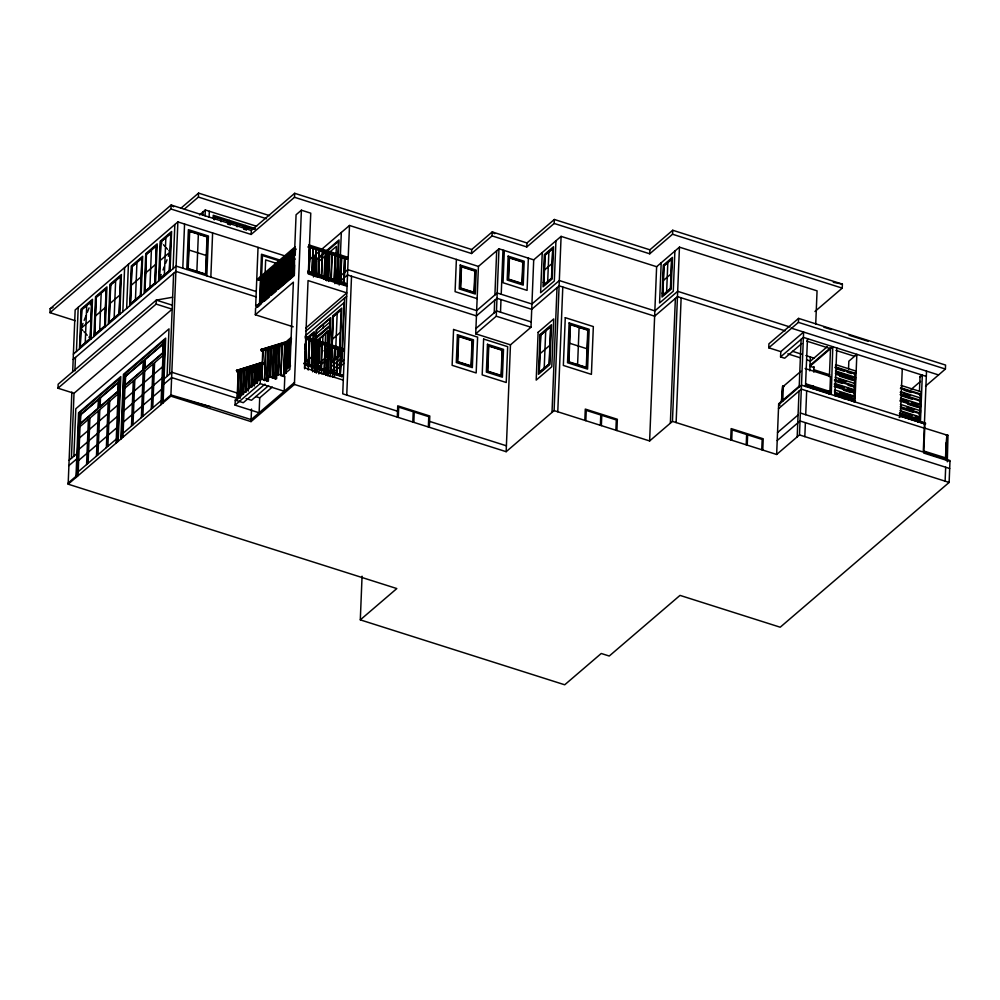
<?xml version="1.0" encoding="UTF-8"?>
<svg xmlns="http://www.w3.org/2000/svg" width="1000" height="1000" viewBox="0 0 1000 1000"><rect width="100%" height="100%" fill="white"/><g stroke="black" fill="none" stroke-linecap="round" stroke-linejoin="round"><path stroke-width="1.5" d="M947.987 435.325L946.413 435.337L947.987 435.325L947.288 461.825M75.25 320.7L50 312.675L50.163 308.7L171.137 205.012L251.3 230.475L294.662 193.3L471.688 249.525L492.225 231.925L526.962 242.95L554.35 219.475L649.887 249.812L672.712 230.25L842.387 284.137L842.225 288.125L814.95 311.5M57.987 388.212L156.137 304.088L172.162 309.188L74.013 393.3L57.987 388.212L58.15 384.225L156.3 300.113L172.65 297.238M923.775 452.212L950 460.538L949.125 482.438L780.212 627.212L680.013 595.388L609.25 656.025L601.237 653.487L564.712 684.788L360.3 619.862L396.825 588.562L68.162 484.175L71.862 392.013M72.675 371.838L75.163 309.95L177.875 221.912L285.325 256.038M71.413 458.338L74.013 393.3M74.912 370.913L75.462 357.475M76.438 351.512L78.2 307.337M73.875 456.213L75.788 408.775L168.988 328.888L167.087 376.337M79.475 348.9L81.075 309.088L92.487 299.3L90.887 339.125M75.963 477.5L78.562 412.8L120.787 376.6L118.188 441.3M76.537 477.013L79.088 413.3L120.175 378.088L117.625 441.8M78.05 475.7L80.612 412M85.237 342.688L86.725 305.525M90.175 338.45L91.675 301.288L81.788 309.762L80.288 346.925L90.175 338.45L88.912 337.088M86.587 464.55L88.4 419.425M88.112 463.25L89.913 418.125M93.925 336.512L95.525 296.7L106.938 286.913L105.35 326.725M99.688 330.288L101.188 293.137M96.475 456.075L98.287 410.95M98.4 408.288L98.763 399M98 454.762L99.812 409.65M99.913 406.987L100.288 397.7M108.387 324.125L109.987 284.3L121.4 274.525L119.8 314.337M106.363 447.6L108.175 402.475M107.888 446.287L109.7 401.163M114.15 317.9L115.638 280.738M116.1 443.1L118.663 379.4M122.837 311.737L124.612 267.562M120.85 439.025L123.45 374.325L165.675 338.137L163.075 402.837M121.425 438.537L123.987 374.825L165.062 339.613L162.512 403.325M126.65 308.475L128.425 264.3M122.95 437.225L125.5 373.525M129.688 305.863L131.287 266.05L142.7 256.262L141.1 296.075M135.45 299.65L136.938 262.488M131.475 426.075L133.287 380.95M133 424.775L134.812 379.65M144.15 293.475L145.75 253.663L157.162 243.875L155.562 283.688M141.363 417.6L143.175 372.475M143.287 369.825L143.663 360.525M142.887 416.3L144.7 371.175M144.8 368.512L145.175 359.225M149.913 287.25L151.4 250.087M151.263 409.125L153.075 364M156.137 304.088L156.3 300.113L172.325 305.2M152.775 407.812L154.588 362.688M158.6 281.087L160.2 241.262L171.612 231.488L170.012 271.3M159.412 279.1L160.912 241.938L170.8 233.463L169.312 270.625L159.412 279.1L161.225 274.5M164.363 274.862L165.85 237.7M160.987 404.625L163.55 340.925M50 312.675L170.975 209L171.137 205.012L173.65 206.812M173.062 268.688L174.838 224.525M169.55 374.212L173.612 273.35M177.875 221.912L170.875 396.15L68.162 484.175M182.787 268.2L184.562 224.037M186.788 269.475L188.388 229.662L208.425 236.025L206.825 275.837M184.412 209.062L198.4 197.075L198.562 193.1L269.6 215.65M196.863 271.337L198.363 234.175M202.963 214.8L203.075 211.9M205.075 215.8L205.3 209.988L256.588 226.275M209.1 217.075L209.338 211.275M210.837 277.113L212.613 232.95M213.113 218.15L213.238 215.25L255.5 228.675M214.075 219.662L214.2 216.562L228.225 221.025L228.1 224.112M214.412 219.662L214.513 217L227.875 221.25L227.775 223.9M221.088 221.775L221.2 219.125M229.088 224.688L229.262 220.338M230.1 224.75L230.225 221.65L244.25 226.112L244.125 229.213M230.438 224.75L230.55 222.1L243.912 226.337L243.8 228.988M237.125 226.875L237.225 224.213M235.062 405.125L235.263 400.15L260.363 378.638L268.387 381.175L268.587 376.2L276.6 378.75L276.8 373.775L284.812 376.325L284.212 391.25L260.163 383.612L235.062 405.125L259.113 412.775L259.713 397.837L272.262 387.075M237.113 398.862L238.212 371.362L239.013 370.962L237.9 398.762M237.338 400.138L238.5 371.125M237.675 397.463L239.013 370.962M245.125 229.775L245.3 225.438M246.137 229.85L246.262 226.75L254.675 229.425M246.475 229.838L246.575 227.188L253.263 229.312M239.838 398.162L240.95 370.55L241.75 370.163L240.688 396.5M240.125 397.925L241.238 370.312M240.413 396.75L241.75 370.163M242.7 394.387L243.688 369.75L244.488 369.35L243.487 394.225M242.987 394.137L243.975 369.5M243.2 394.475L244.488 369.35M170.975 209L251.137 234.45L251.3 230.475M245.512 391.85L246.425 368.938L247.225 368.537L246.3 391.7M245.8 391.6L246.713 368.688M246.012 391.938L247.225 368.537M248.25 391.138L249.163 368.125L249.963 367.725L249.163 387.875M248.588 389.35L249.45 367.875M248.875 388.113L249.963 367.725M251.1 387.337L251.912 367.312L252.7 366.912L251.9 387.125M251.388 387.088L252.188 367.062M251.675 385.825L252.7 366.912M294.488 382.45L251.125 419.613L211.038 406.887L170.875 396.15L251.038 421.613L251.537 409.062M254.525 371.863L253.025 371.388L253.075 370.062L260.113 364.025M293.225 326.8L255.325 314.762L255.6 308.137L293.637 275.525L296.075 214.762L301.4 210.2L310.763 213.175L308.312 273.938L347.062 286.238M258.038 247.375L255.675 306.137L258.125 306.925M253.912 384.837L254.65 366.5L255.45 366.112L254.7 384.637M260.988 304.062L258.688 306.038L257.1 305.538L294.012 273.425M295.863 249.237L259.637 280.3L258.125 279.825L258.188 278.5L295.075 246.875M254.137 386.112L254.938 366.262M254.412 384.875L255.45 366.112M255.188 375.85L255.425 369.913L256.712 369.988M255.175 383.025L255.712 369.675M255.512 380.462L256.212 369.825L255.675 383.175M258.688 306.038L257.113 305.038M259.637 280.3L259.688 278.975M259.525 303.562L260.538 278.35L265.45 274.037M260.575 276.975L261.488 254.225L280.012 260.1M256.637 383.2L257.225 368.363L258.512 368.438M256.712 382.562L257.387 365.688L258.188 365.3L257.425 383.113M260.025 303.725L260.812 278.113L261.825 278.425M256.925 382.95L257.675 365.45M257.213 382.587L258.188 365.3M260.538 303.025L262.45 255.538L279.05 260.812M261.325 302.013L262.337 276.8L263.337 277.125M258.5 380.163L259.037 366.812L260.325 366.887L256.425 370.238L255.425 369.913M261.613 301.775L262.625 276.562L263.625 276.875M258.788 379.925L259.325 366.575M261.887 300.7L263.125 276.712L262.175 300.45M259 380.325L259.575 366.65M259.288 380.087L259.538 366.975M259.562 378.738L260.125 364.888L263.275 364.363L263.325 363.038L261.825 362.562L236.45 370.5L237.113 371.85L261.762 364.562M259.788 380.037L260.413 364.637M260.075 378.725L260.925 364.487L260.163 383.612M263.137 300.475L264.15 275.25L265.15 275.575M260.538 379.862L261.125 365.025L261.212 375.562M263.675 300.3L264.688 275.087M260.925 375.812L261.288 366.912M264.062 299.35L265.65 259.913L278.35 263.95L277.375 288.212M261.588 379.363L262.75 350.337M265.225 298.675L266.737 273.625L265.95 273.7L265.438 299.075L266.45 273.863L267.238 273.775M261.8 379.762L263.263 350.188M265.188 299L266.238 273.463M268.05 271.913L267.25 297.538L268.05 271.913L269.05 272.225M267.25 297.538L268.55 272.075L267.6 295.8M265.487 349.525L264.475 380.613L266 349.375M268.55 295.825L269.562 270.613L270.85 270.675M268.837 295.575L269.85 270.363M269.062 295.988L270.35 270.525L269.337 295.738M266.65 381.3L267.938 348.963L268.738 348.562L267.425 381.213L266.65 381.3L268.225 348.713M272.663 269.137L271.375 269.062L270.863 294.438L272.162 268.975L270.925 292.95M271.663 268.812L271.15 294.188M267.15 381.463L268.738 348.562M274.475 267.587L273.188 267.512L272.675 292.887M272.45 292.488L273.463 267.262M272.725 291.4L273.962 267.425L272.95 292.638M269.513 377.175L270.688 348.15L271.475 347.75L270.3 377.088L269.513 377.175L270.963 347.9M270.012 377.325L271.475 347.75M276.275 266.038L274.988 265.963L274.475 291.337M274.262 290.938L275.275 265.712M274.538 289.85L275.775 265.875L274.762 291.087M272.188 378.025L273.425 347.337L274.225 346.938L272.975 377.938L274.225 346.938M275.788 289.625L276.8 264.413L279.288 262.175M273.7 347.088L272.975 377.938M276.288 289.788L277.587 264.325L276.625 288.062M278.087 288.238L279.387 262.775L278.087 288.238L278.6 262.863L279.6 263.188M274.862 378.862L276.163 346.525L276.962 346.125L275.65 378.787L276.962 346.125M275.15 378.625L276.45 346.287M279.4 286.525L280.413 261.312L281.7 261.388M280.7 261.075L280.188 286.45M279.962 285.212L281.2 261.225L280.238 284.962M280.837 286.2L281.812 261.688M277.738 374.738L278.9 345.712L279.7 345.325L278.512 374.65M278.012 374.5L279.188 345.475M281.488 284.738L282.5 259.525L281.7 285.138M278.238 374.9L279.7 345.325M281.762 283.663L283 259.675L281.95 283.762M283.012 283.438L284.312 257.975L283.3 283.188M283.575 282.113L284.812 258.137L283.863 281.863M280.688 375.337L281.925 344.663M280.9 375.75L282.438 344.513M285.325 282.05L286.112 256.425L285.6 281.8M285.788 280.863L286.762 256.5L295.062 259.137M284.662 343.85L283.575 376.6L285.175 343.7M287.125 280.5L287.925 254.875L287.413 280.25M284.363 374.137L284.55 368.713L290.087 364.012M290.062 364.513L284.775 369L284.613 373.925M288.438 278.788L289.725 253.325L288.712 278.538M285.925 343.188L286.925 343.5L285.625 368.963L286.137 343.587M288.988 277.462L290.225 253.487L289.275 277.213M285.125 368.8L286.425 343.338M285.688 367.475L286.925 343.5M286.012 372.175L286.137 369.225L289.438 366.388M286.212 373.188L286.363 369.5L290.562 365.9M286.938 367.25L288.238 341.8L287.725 367.175L286.938 367.25L288.738 341.95M290.525 277L291.537 251.775L290.738 277.4M287.225 367.013L288.238 341.8M290.8 275.912L292.038 251.938L291.025 277.15M251.137 234.45L294.5 197.288L294.662 193.3M288.738 365.712L289.75 340.487L291.562 338.938L285.35 343.675M292.337 275.45L293.35 250.225L292.55 275.85M289.025 365.462L290.038 340.25L289.675 364.162M292.613 274.363L293.85 250.387L292.838 275.6M289.325 365.887L289.5 361.438M289.8 354.025L290.625 340.425M294.513 257.825L294.438 274.325M294.625 254.862L294.862 248.925L295.738 248.863M257.1 305.538L294.137 273.9L294.5 265M294.913 254.613L295.15 248.675M295.212 255.037L295.45 249.112L294.363 248.762L258.125 279.825M251.038 421.613L294.413 384.438L301.4 210.2M304.7 348.787L304.875 344.162M304.625 368.787L304.812 364.275M305.2 356.6L305.65 343.225M309.3 247.413L310.375 247.087L309.075 272.55L308.75 267.938M309.237 256.075L309.587 247.175L309.5 262.162M305.188 363.775L306.2 338.562L305.688 363.938L304.9 364.025L305.688 363.938M308.575 272.387L309.875 246.925M305.512 361.213L306.238 343.413M309.075 272.55L309.262 268.1M308.075 365.025L309.088 339.812L308.575 365.188L309.862 339.725L308.8 340.05M311.75 273.4L313.05 247.938L312.25 273.55M308.238 370.05L309.575 336.95M313.463 276.962L314.312 255.637M311.238 366.037L312.25 340.812L312.025 365.95L313.038 340.737L312.475 341.225M314.925 274.4L316.225 248.938L315.425 274.562M315.512 276.212L316.175 259.525L339 239.963L337.238 283.95M311.938 369.8L313.387 333.7L307.675 338.587M312.113 369.837L313.587 333.2L307.875 338.088M316.038 276.887L316.712 260.038L325.838 252.213M312.587 371.788L314.2 331.725L307.35 337.575M314.413 367.038L315.425 341.825L314.913 367.2M317.85 277.25L319.113 250.2L318.6 275.575L319.4 249.95L318.6 275.575M314.6 372.075L316.288 329.925L330.575 317.7L328.237 375.4M314.875 372.062L316.238 338.15L329.95 326.4L327.938 376.087M316.312 373.113L317.562 341.925M317.625 340.363L328.312 330.387L326.512 374.812M317.15 367.887L317.025 370.838L317.137 367.887L326.5 359.888L325.863 375.412M318.163 342.8L317.262 364.913L326.613 356.9L327.625 331.938L318.275 339.938L318.225 341.325L316.238 338.15M317.587 368.05L318.888 342.587L318.087 368.212M321.275 276.413L322.562 250.963L321.775 276.575M318.85 373.925L319.163 366.163M319.275 363.188L320.288 338.225M324.012 279.462L324.95 256.175L318.475 261.725M320.763 369.062L322.062 343.6L321.413 373.95M324.438 277.425L325.737 251.962L324.938 277.587M322.7 342.013L322.95 335.938M323.275 327.788L323.413 324.312M325.812 280.338L326.912 252.763M326.375 280.075L327.587 249.75M326.887 280.9L328.125 250.25L338.387 241.45L336.725 282.812M323.963 374.425L325.613 333.663M327.612 278.438L328.913 252.975L328.113 278.587M324.438 370.225L325.238 344.6M328.7 281.438L329.825 253.487M327.113 371.075L328.4 345.613L327.612 371.238M330.788 279.438L332.088 253.975L331.287 279.6M330.2 376.7L332.65 315.938L341.8 308.087L339.862 355.887L330.725 363.713M333.963 280.45L335.262 254.988L334.462 280.613M330.275 372.088L331.287 346.863M330.788 372.238L333.175 316.438L341.2 309.575L339.338 355.375L331.337 362.225M332.088 348.2L331.538 361.737L339.162 355.213M332.2 345.2L333.35 316.613L340.988 310.075M334.862 283.65L336.362 246.4L329.888 251.938M332.55 377.325L332.875 369.55L344.1 359.938M333.45 373.088L334.75 347.625L333.95 373.25M337.137 281.462L338.15 256.238L337.137 281.462L337.925 281.375L338.438 256M334.438 377.4L334.688 371.287L343.963 363.338M335.363 358.462L337.175 313.337M339.212 285.062L341.325 232.488M336.625 374.1L337.925 348.638L337.125 374.25M340.312 282.462L341.6 257L340.812 282.625M343.938 283.675L345.275 258.175L343.938 283.675L344.45 258.3L346.825 259.05M343.137 350.688L340.763 349.925L339.75 375.15L341.1 349.637L343.475 350.4M343.438 283.512L344.775 258.012L347.15 258.762M340.312 373.825L341.6 349.8L340.25 375.3M342.013 361.725L344.562 298.062M304.513 364.787L341.825 376.637L342.75 375.375L304 363.062M306.2 338.562L305.625 339.05L342.9 350.887L343.812 348.825L305.075 336.525M308.2 273.163L345.5 285.012L346.425 283.738L307.688 271.438L346.425 283.738M307.838 246.95L346.587 259.25L347.5 257.2L308.75 244.887L308.7 246.213L347.438 258.525L347.5 257.2M341.825 376.637L342.75 375.375M342.9 350.887L343.812 348.825M815.713 324.3L817.062 290.85L679.45 247.15L656.625 266.712L561.1 236.375L533.713 259.85L498.975 248.812L478.425 266.425L349.5 225.475L342.738 393.825L397.512 411.213M346.75 395.087L351.525 276.225M360.3 619.862L362.062 576.2M397.287 417.113L397.738 405.825L429.8 416.012L429.35 427.287M398.288 417.425L398.7 407.137L413.225 411.75L412.812 422.038M413.812 422.362L414.225 412.075L428.762 416.688L428.35 426.975M456.388 259.425L455.087 291.65L477.137 298.65M294.5 197.288L471.525 253.512L471.688 249.525M533.713 259.85L531 327.25L510.462 344.85L475.725 333.825L478.425 266.425M471.525 253.512L492.075 235.9L492.225 231.925L494.762 233.725M494.2 312.863L494.7 300.25M494.913 294.95L496.688 250.775M475.725 333.825L496.262 316.212L498.975 248.812M500.5 312.188L501 299.575M501.213 294.262L502.987 250.1M504.312 250.512L503.025 282.738L527.075 290.375L528.362 258.15M294.413 384.438L506.163 451.688L510.462 344.85M492.075 235.9L526.8 246.938L526.962 242.95M542.25 252.537L540.625 292.725L554.325 280.988L555.938 240.8M544.212 368.1L545.712 330.938M547.688 281.55L548.875 251.975M526.8 246.938L554.2 223.463L554.35 219.475M552.013 412.4L557.013 287.65M506.163 451.688L554.1 410.613L561.1 236.375M557.775 411.775L562.788 287.025M577.6 364.6L579.087 327.438M584.825 420.363L585.288 409.087L617.35 419.275L616.888 430.55M585.825 420.688L586.25 410.4L600.775 415.012L600.363 425.3M601.362 425.613L601.775 415.337L616.3 419.95L615.887 430.238M554.2 223.463L649.725 253.8L649.887 249.812M554.1 410.613L649.625 440.95L656.625 266.712M661.188 262.8L659.575 302.987L673.275 291.25L674.887 251.062M666.637 291.812L667.812 262.613M649.725 253.8L672.55 234.237L672.712 230.25M670.362 423.175L675.375 298.425M649.625 440.95L672.45 421.388L679.45 247.15M676.125 422.55L681.137 297.8M730.688 439.875L731.15 428.6L763.213 438.787L762.763 450.062M731.7 440.2L732.113 429.913L746.637 434.525L746.225 444.812M747.225 445.138L747.638 434.85L762.175 439.462L761.75 449.75M672.45 421.388L776.65 454.475L799.475 434.913L803.612 332.062L780.788 351.625L768.763 347.8L768.913 343.825L798.587 318.387L945.562 365.062L945.4 369.05L925.537 386.15M776.65 454.475L778.688 403.75L799.225 386.138M801.775 343.562L784.663 358.225L780.562 356.925L780.788 351.625M782.663 386.163L781.488 401.575L782.663 386.163L784 386.587M782.788 399.812L783.325 386.375L800.95 371.262M768.763 347.8L798.425 322.375L798.587 318.387M797.188 436.875L799.038 391.087M801.112 339.325L799.188 387.137L801.475 385.15L925.45 424.075L925.487 423.075L900.387 415.487M805.9 385.1L805.487 386.413L805.9 385.1L831.3 393.162L831.263 394.162L832.8 346.7L809.975 366.262L813.975 367.537M804.825 436.613L805.387 422.675M805.713 414.712L806.675 390.825M809.788 370.9L810.35 356.975M813.112 388.975L813.238 385.913M813.8 372.137L814.013 366.625M828.7 393.825L828.825 390.712M829.388 376.688L830.55 347.738L810.013 365.35M834.912 383.55L834.825 385.875L854.862 392.238L854.963 389.925L834.912 383.55L834.25 384.125L844.275 387.312M836.8 347.975L834.887 395.75L835.3 394.438L855.35 400.8L854.925 402.125L856.85 354.338L848.85 361.188L848.55 368.913M854.038 396.8L854.2 392.812L834.163 386.45M847.138 388.212L854.287 390.487L854.45 386.512L834.412 380.15L835.075 379.575L855.113 385.938L855.212 383.612L835.175 377.25M854.613 398.55L854.7 396.225L834.663 389.862L834.575 392.188L854.613 398.55L853.275 399.688L834.675 393.775M854.038 380.775L855.375 379.637L855.462 377.312L835.425 370.95M855.625 373.325L855.713 371.012L835.675 364.637L835.588 366.962L855.625 373.325L854.287 374.475M900.888 391.737L900.8 394.062L920.837 400.425L920.925 398.1L900.888 391.737L900.225 392.312M900.35 416.55L902.275 368.775M899.212 417.525L900.725 416.225L900.387 415.55M918.213 422.25L918.337 419.137M919.463 391.1L920.062 376.175M915.212 416.225L919.5 417.587L919.663 413.6L901.05 407.7M920.013 404.975L920.175 401L900.125 394.637M900.138 414.575L918.75 420.475L920.075 419.338L920.163 417.013L900.125 410.65M919 414.175L920.325 413.038L920.425 410.712L900.387 404.35M920.588 406.725L920.675 404.412L900.638 398.038L900.537 400.363L920.588 406.725L919.25 407.875M919.762 395.262L921.087 394.125L921.188 391.8L901.137 385.438M924.4 424.188L923.275 452.05L800.35 413.013M926.525 371.1L924.438 423.125L920.438 421.85L922.312 375.138L920.025 377.088M924.9 424.35L923.75 453.05L949.963 461.375M945.475 459.513L946.112 442.863M945.113 481.163L945.675 467.238M946.825 435.062L945.825 458.025L946.825 435.062L924.513 428.075M805.487 386.413L807.487 338.663M323.075 374.312L325.325 367.812M326.788 363.462L328.675 358.025L327.287 355.8M82.85 330.487L81.037 328.338L82.987 323.387M84.162 320.375L85.975 315.775M87.4 312.15L89.075 307.9M90.288 304.8L91.675 301.288M163 269.988L164.25 266.8M165.625 263.325L167.013 259.775M168.388 256.3L170.05 252.05L168.787 250.637M181.075 208.075L198.562 193.1M199.525 214.938L205.3 209.988M81.037 328.338L90.925 319.862M95.487 315.95L105.388 307.475M109.763 303.725L119.838 295.087M131.25 285.3L141.137 276.825M145.712 272.913L155.6 264.438M159.975 260.688L170.05 252.05M73.388 354.113L176.1 266.087L256.262 291.537M73.175 359.425L175.888 271.388L256.05 296.85M80.512 414.65L118.55 382.05M125.4 376.175L163.438 343.575M80.138 423.95L118.175 391.337M125.025 385.475L163.062 352.863M80.025 426.6L118.075 393.988M124.913 388.125L162.963 355.525M264.65 275.413L263.925 300.387L264.438 275.012L265.438 275.325M79.575 437.875L87.95 430.712M89.462 429.4L97.837 422.225M99.362 420.925L107.725 413.75M109.25 412.45L117.613 405.275M124.462 399.4L132.838 392.238M134.35 390.925L142.725 383.75M144.25 382.45L152.613 375.275M154.137 373.975L162.512 366.8M79.125 449.162L87.487 441.987M89.012 440.688L97.387 433.512M98.9 432.2L107.275 425.037M108.8 423.725L117.163 416.55M124.012 410.688L132.375 403.512M133.9 402.212L142.275 395.037M143.787 393.738L152.162 386.562M153.688 385.25L162.05 378.088M69.125 460.288L76.925 453.612M164.037 378.938L171.838 372.262L242.6 394.738M68.913 465.6L76.712 458.913M163.825 384.25L171.625 377.562L236.938 398.312M309.637 259.65L349.5 225.475M322 251.45L322.85 250.712M264.45 301.1L269.062 297.15M271.363 295.175L275.975 291.225M278.275 289.237L294.425 275.413M78.662 460.438L87.037 453.263M88.562 451.962L96.925 444.787M98.45 443.488L106.825 436.312M108.338 435.012L116.713 427.837M123.562 421.962L131.925 414.8M133.45 413.488L141.812 406.312M143.338 405.012L151.713 397.837M153.225 396.538L161.6 389.363M322.5 251.6L323.35 250.875M325.175 252.45L326.025 251.725M325.675 252.613L326.525 251.875M255.325 314.762L293.375 282.162L289.862 369.425L282.038 376.125M328.338 253.463L329.2 252.725M328.837 253.625L329.7 252.887M331.512 254.475L332.375 253.738M78.213 471.725L116.263 439.113M123.1 433.25L161.15 400.637M332.013 254.625L332.875 253.9M68.213 482.987L76.013 476.3M163.125 401.637L170.925 394.95L210.375 406.675M334.688 255.475L335.55 254.75M335.188 255.637L336.05 254.9M337.863 256.488L338.713 255.75M338.363 256.65L339.212 255.912M341.037 257.488L341.887 256.762M341.538 257.65L342.388 256.913M344.212 258.5L345.062 257.762M346.587 259.25L347.438 258.525M339.55 276.663L347.725 269.65L476.65 310.6L497.2 292.987L531.938 304.025L559.325 280.55L654.85 310.887L677.675 291.325L790.062 327.013M339.338 281.962L347.512 274.962L476.438 315.9L496.987 298.3L531.725 309.325L559.113 285.85L654.638 316.188L677.463 296.625L785.113 330.825M290.763 340.812L286.863 344.15L285.75 343.8L261.462 350.988L260.8 349.637L286.175 341.7L286.512 343.15M237.113 371.85L262.162 364.012M261.462 350.988L286.875 343.038L286.112 343.688M345.5 285.012L346.413 284.237M261.825 362.562L236.45 370.5M291.15 337.463L285.413 342.35L260.8 349.637M253.025 371.388L261.012 364.538M305.775 328.038L346.8 292.875L308.05 280.575L304.55 367.825L343.288 380.138M305.65 331.35L346.662 296.262M305.462 335.675L344.025 302.675L341.812 357.75L330.575 367.362M316.413 333.663L330.138 321.912M264.025 380.112L268.587 376.2M315.963 337.9L330.262 325.662M272.238 377.688L276.8 373.775M264.962 384.113L243.275 402.7L235.263 400.15M315.138 342.075L316.212 341.737L315.65 342.225M268.612 385.6L251.488 400.275L246.15 398.575M318.312 343.075L319.175 342.35M318.812 343.237L319.675 342.5M321.488 344.087L322.35 343.35M321.987 344.25L322.85 343.512M324.663 345.1L325.513 344.363M305.812 361.962L312.475 356.25M325.163 345.25L326.025 344.525M332.45 339.175L340.075 332.638M327.837 346.1L328.688 345.363M328.338 346.262L329.188 345.525M331.012 347.113L331.863 346.375M331.512 347.262L332.362 346.538M334.188 348.113L335.037 347.388M334.688 348.275L335.538 347.537M337.35 349.125L338.212 348.387M337.85 349.288L338.713 348.55M340.525 350.138L341.388 349.4M475.938 328.512L496.475 310.9L531.213 321.938M544.475 270.025L552.087 263.5M540.013 353.75L549.9 345.275M663.413 280.475L671.025 273.95M780.562 356.925L803.388 337.362L926.312 376.413M810.163 361.362L827.288 346.688M799.912 386.362L778.65 404.738L780 405.175M778.487 408.688L801.312 389.125L924.237 428.162M777.525 432.575L798.075 414.975M777.212 440.538L800.037 420.975L949.675 468.5M855.462 377.312L854.8 377.887L854.963 373.9L834.912 367.537M855.212 383.612L854.55 384.188L854.7 380.2L836.1 374.3M853.787 387.075L855.113 385.938M843.925 398.825L846.263 396.812M854.287 390.487L854.963 389.925M853.538 393.387L854.862 392.238M901.05 387.762L900.387 388.325L920.425 394.688L920.263 398.675L920.925 398.1M911.1 389.45L920.512 381.388M900.037 412.975L899.375 413.55L919.412 419.913M919.5 401.562L920.837 400.425M920.425 410.712L919.75 411.287L919.912 407.3L899.875 400.938M919.5 417.587L920.163 417.013M926.425 452.55L928.138 453.237M853.838 401.85L855.35 400.8M50.163 308.7L53.05 307.512M833.288 282.3L842.387 284.137M672.55 234.237L842.225 288.125M823.863 327.212L831.263 329.562M849.025 335.213L868.275 341.325M798.425 322.375L945.4 369.05M791.587 328.237L938.55 374.938M806.688 341.1L830.512 348.663M835.95 350.387L854.562 356.3M792.475 351.3L801.413 354.137M805.875 355.562L814.35 358.25M900.95 387.837L921.087 394.125M837.113 369.012L844.275 371.287M847.138 372.2L851.425 373.562M904.013 390.262L911.162 392.537M787.85 353.862L799.762 357.65M807.212 360.012L810.188 360.962M836.188 371.975L853.363 377.425M903.088 393.212L910.238 395.487M835.325 373.275L855.375 379.637M839.725 376.225L852.613 380.325M902.325 396.112L912.35 399.288M813.55 369.637L829.762 374.787M805.138 368.5L830.5 376.55L829.9 391.475L805.95 383.875M838.8 379.188L845.95 381.463M901.4 399.062L908.562 401.337M911.425 402.25L918.575 404.525M835.175 381.175L842.337 383.438M848.062 385.262L852.35 386.625M907.8 404.237L917.825 407.413M906.875 407.188L914.025 409.462M900.288 406.675L920.325 413.038M843.512 390.2L850.675 392.475M900.387 408.263L913.275 412.362M839.725 392.25L852.613 396.337M902.325 412.125L912.35 415.312M899.938 413.05L920.075 419.338M805.863 386.087L831.263 394.162M835.263 395.425L855.312 401.8M900.725 416.225L925.45 424.075M198.4 197.075L266.475 218.7M319.375 249.275L326.55 251.55M338.025 255.2L342.337 256.562M782.062 401.087L782.725 401.3M778.688 403.75L779.362 403.963M292.838 250.075L294.35 250.55M292.562 250.312L294.062 250.787M923.6 450.962L945.9 457.962M496.262 316.212L531 327.25M291.038 251.612L292.538 252.1M290.75 251.863L292.25 252.338M289.225 253.162L290.738 253.65M288.95 253.412L290.45 253.888M569.663 343.263L587.025 348.775M287.425 254.713L288.925 255.188M287.137 254.963L288.637 255.438M285.613 256.262L287.113 256.737M285.325 256.512L286.837 256.988M283.812 257.812L285.312 258.288M283.525 258.062L285.025 258.538M282 259.363L283.5 259.837M281.712 259.613L283.225 260.087M280.413 261.312L281.413 261.637M279.887 262.938L278.888 262.625L278.375 288M308.212 272.663L344.087 284.062M278.087 264.488L277.075 264.163L276.575 289.538M276.8 264.413L277.8 264.725M274.988 265.963L275.988 266.275M273.188 267.512L274.188 267.825M799.475 434.913L949.125 482.438M271.375 269.062L272.375 269.375M269.562 270.613L270.575 270.925M267.762 272.15L268.762 272.475M266.95 274.025L265.95 273.7M188.925 250L206.3 255.512M260.538 278.35L261.537 278.675M307.087 338.162L314.262 340.45M320 342.262L324.3 343.638M305.012 337.85L343.762 350.15M332.075 346.775L331.062 372M289.25 340.325L290.338 340.675M287.95 342.038L288.95 342.362M285.637 343.425L287.15 343.9M303.988 363.562L342.725 375.863M304.538 364.3L341.85 376.15M284.55 368.713L286.137 369.225M284.775 369L286.363 369.5M284.525 369.212L286.112 369.712M259.037 366.812L260.038 367.137M429.588 421.4L506.4 445.8M257.225 368.363L258.238 368.688M253.075 370.062L254.575 370.538M255.7 396.562L259.713 397.837M248.225 398.562L247.938 398.8M240 400.988L239.725 401.238M83.912 331.6L84.875 332.638M86.15 334.062L87.238 335.238M160.912 241.938L161.988 243.137M163.4 244.7L164.713 246.15M166.213 247.8L167.587 249.325M320.538 345.012L322.463 348.088M324.025 350.6L325.95 353.675M261.562 348.975L262.225 350.325M237.213 369.85L237.875 371.2M662.175 293.075L662.025 297.038L671.15 289.225L672.425 257.375L663.3 265.2L662.175 293.075M81.6 309.587L80.087 347.413L90.363 338.612L91.875 300.788L81.6 309.587M80.688 414.825L80.337 423.45L98.212 408.125L98.562 399.5L80.688 414.825M96.062 297.2L94.537 335.025L104.812 326.225L106.337 288.4L96.062 297.2M96.237 297.375L94.75 334.538L104.637 326.05L106.125 288.888L96.237 297.375M100.463 397.863L100.125 406.5L118 391.175L118.35 382.537L100.463 397.863M110.512 284.812L109 322.638L119.275 313.837L120.787 276.012L110.512 284.812M110.7 284.975L109.2 322.137L119.087 313.663L120.588 276.5L110.7 284.975M125.575 376.35L125.225 384.975L143.112 369.65L143.45 361.025L125.575 376.35M131.825 266.55L130.3 304.375L140.575 295.575L142.088 257.75L131.825 266.55M132 266.725L130.5 303.888L140.4 295.4L141.888 258.25L132 266.725M146.275 254.163L144.762 291.988L155.025 283.188L156.55 245.362L146.275 254.163M146.45 254.338L144.963 291.488L154.85 283.012L156.35 245.85L146.45 254.338M145.35 359.4L145.013 368.025L162.887 352.7L163.238 344.075L145.35 359.4M160.738 241.775L159.213 279.6L169.488 270.8L171 232.975L160.738 241.775M189.35 230.975L187.838 268.8L205.875 274.525L207.387 236.7L189.35 230.975M189.675 231.412L188.175 268.575L205.55 274.088L207.037 236.925L189.675 231.412M316.55 330.188L316.275 337.15L330 325.412L330.275 318.438L316.55 330.188M453.575 329.487L452.125 365.325L476.175 372.962L477.612 337.125L453.575 329.487M457.413 334.738L456.3 362.537L472.337 367.625L473.45 339.837L457.413 334.738M460.213 265.05L459.263 288.938L475.288 294.037L476.25 270.138L460.213 265.05M458.375 336.05L457.35 361.85L471.375 366.312L472.413 340.513L458.375 336.05M461.175 266.363L460.3 288.263L474.325 292.712L475.213 270.825L461.175 266.363M458.7 336.488L457.688 361.625L471.05 365.875L472.062 340.737L458.7 336.488M461.5 266.8L460.65 288.038L474.012 292.275L474.862 271.05L461.5 266.8M483.625 339.038L482.188 374.862L506.238 382.5L507.675 346.675L483.625 339.038M487.475 344.288L486.362 372.075L502.4 377.175L503.512 349.375L487.475 344.288M488.438 345.6L487.4 371.4L501.438 375.863L502.475 350.05L488.438 345.6M488.762 346.037L487.75 371.175L501.112 375.425L502.125 350.288L488.762 346.037M508.15 256.137L507.188 280.038L523.225 285.125L524.175 261.238L508.15 256.137M509.113 257.462L508.225 279.35L522.263 283.812L523.138 261.913L509.113 257.462M509.438 257.9L508.575 279.125L521.938 283.375L522.788 262.137L509.438 257.9M538.125 332.312L536.2 380.087L551.8 366.725L553.713 318.938L538.125 332.312M540.05 334.5L538.45 374.312L549.862 364.538L551.462 324.712L540.05 334.5M540.588 335L539.062 372.825L549.338 364.025L550.85 326.2L540.588 335M540.763 335.175L539.263 372.337L549.163 363.862L550.65 326.7L540.763 335.175M543.225 282.45L543.05 286.8L552.2 278.962L553.5 246.737L544.362 254.562L543.225 282.45M544.9 255.062L543.688 285.3L551.675 278.45L552.888 248.225L544.9 255.062M545.075 255.238L543.888 284.8L551.5 278.288L552.688 248.713L545.075 255.238M565.275 317.675L563.35 365.45L591.413 374.363L593.337 326.575L565.275 317.675M569.125 322.925L567.525 362.738L587.562 369.1L589.163 329.288L569.125 322.925M570.087 324.237L568.562 362.062L586.6 367.788L588.125 329.963L570.087 324.237M570.4 324.675L568.913 361.838L586.287 367.35L587.775 330.188L570.4 324.675M663.825 265.7L662.625 295.562L670.612 288.725L671.812 258.863L663.825 265.7M664 265.875L662.837 295.075L670.438 288.55L671.612 259.35L664 265.875M242.675 401.838L242.675 401.838M250.9 399.412L250.9 399.412M256.438 396.125L256.438 396.125M259.113 396.975L259.113 396.975"/></g></svg>
